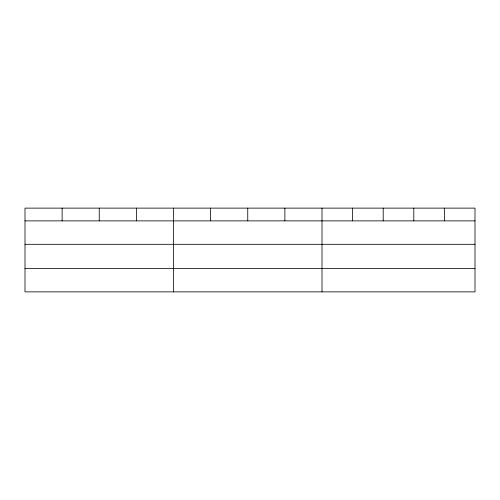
<?xml version="1.0" encoding="UTF-8"?>
<svg xmlns="http://www.w3.org/2000/svg" width="500" height="500" viewBox="0 0 500 500"><rect width="100%" height="100%" fill="white"/><g stroke="black" fill="none" stroke-linecap="round" stroke-linejoin="round"><path stroke-width="0.75" d="M475 244.306L475 208.125L25 208.125L25 291.875L475 291.875L475 244.306L25 244.306M25 220.875L475 220.875M25 268.444L475 268.444M444.4 208.125L444.4 220.875M413.8 208.125L413.8 220.875M383.2 208.125L383.2 220.875M352.6 208.125L352.6 220.875M322 208.125L322 291.875M284.875 208.125L284.875 220.875M247.75 208.125L247.75 220.875M210.625 208.125L210.625 220.875M173.5 208.125L173.5 291.875M136.375 208.125L136.375 220.875M99.25 208.125L99.25 220.875M62.125 208.125L62.125 220.875"/></g></svg>
